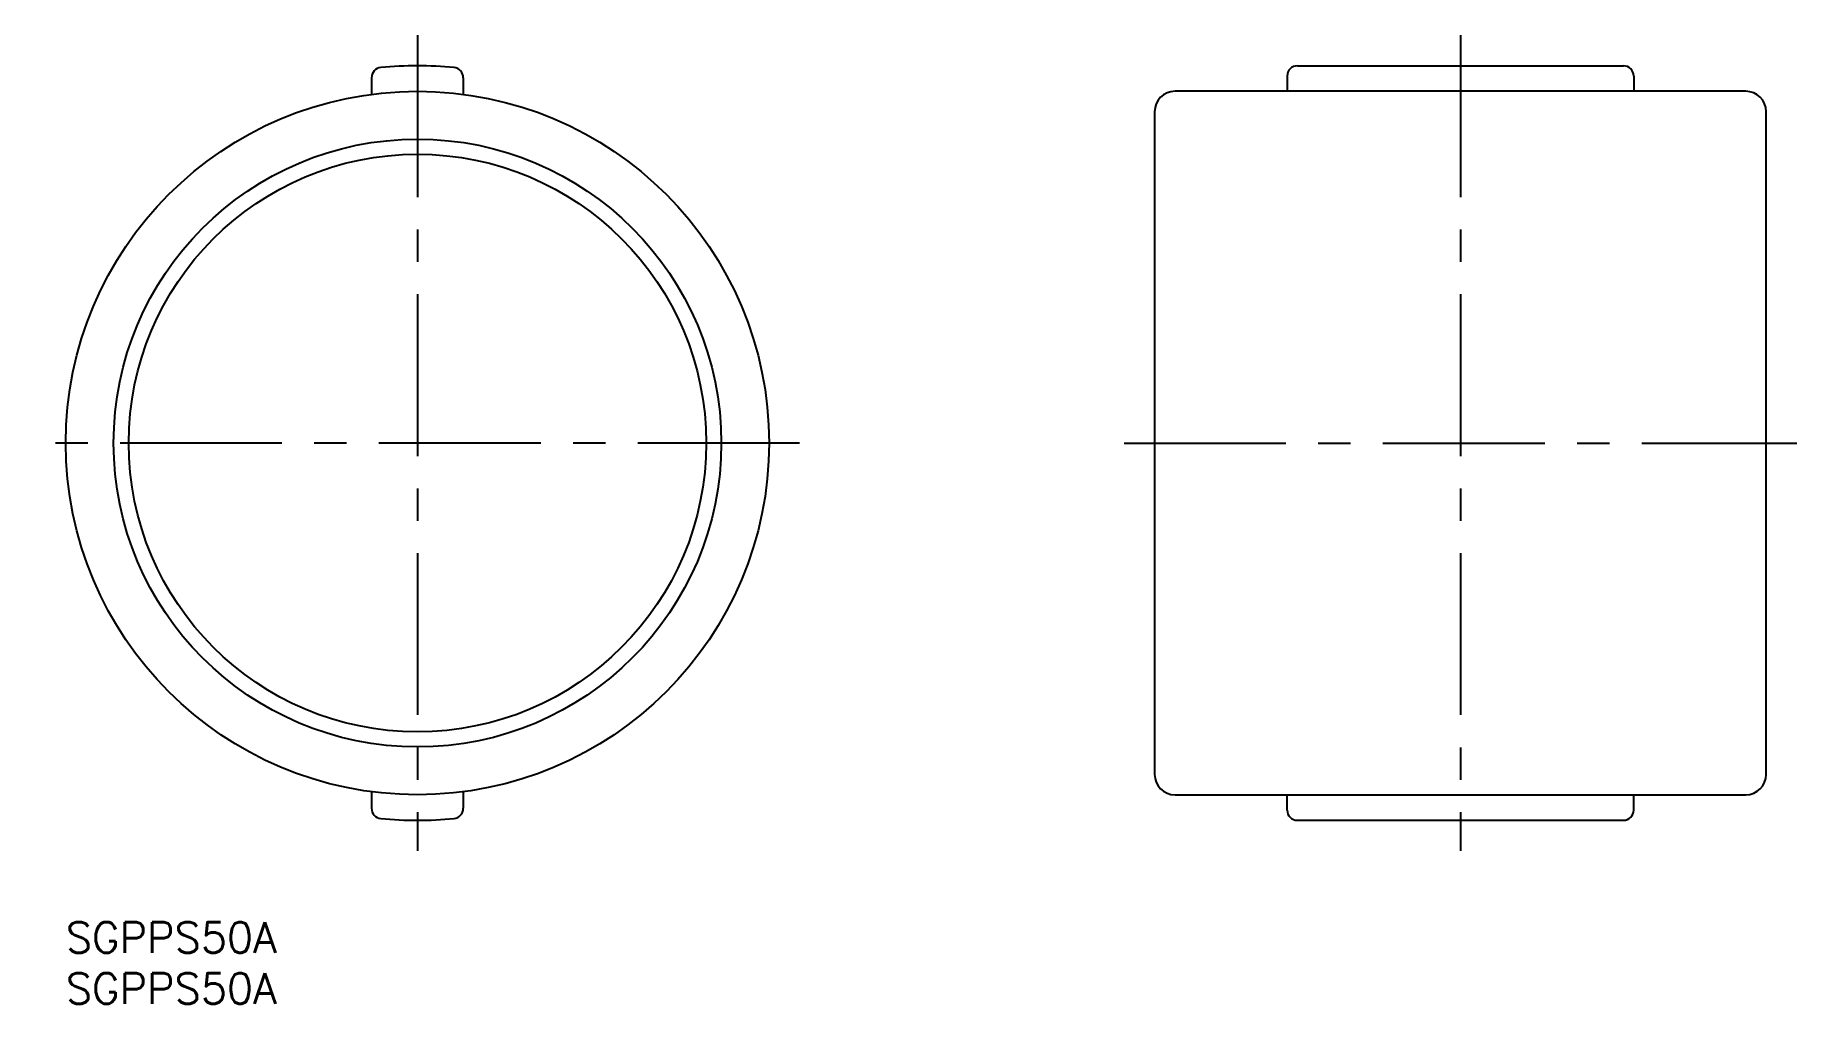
# Model space of a CAD drawing. Extents: x -3 to 170, y -8 to 87.
import ezdxf

# ---------------------------------------------------------------- set-up
doc = ezdxf.new("R2010")
doc.units = 0
doc.header["$LTSCALE"] = 0.5
doc.linetypes.add('CENTER', pattern=[50.8, 31.75, -6.35, 6.35, -6.35])
for name, color, linetype in [('MSM_CENTER', 1, 'CENTER'), ('MSM_CONTINUOUS', 7, 'CONTINUOUS'), ('MSM_NARROW', 5, 'CONTINUOUS'), ('MSM_PART_NUMBER', 7, 'CONTINUOUS')]:
    doc.layers.add(name, color=color, linetype=linetype)
doc.styles.get("Standard").update_dxf_attribs({"font": 'txt.shx', "height": 3, "bigfont": 'bigfont.shx'})

# ---------------------------------------------------------------- blocks, each defined once
blk = doc.blocks.new('*U5')
at = {"layer": 'MSM_PART_NUMBER'}
blk.add_text('SGPPS50A', height=3, dxfattribs=at).set_placement((0, -3))
blk = doc.blocks.new('*U6')
at = {"layer": 'MSM_PART_NUMBER'}
blk.add_text('SGPPS50A', height=3, dxfattribs=at).set_placement((0, -8))

msp = doc.modelspace()

# ---------------------------------------------------------------- linework, layer by layer
at = {"layer": 'MSM_CENTER'}
for p, q in [((34.5, 87), (34.5, 7)), ((136.83, 87), (136.83, 7)), ((72, 47), (-3, 47)), ((103.83, 47), (169.83, 47))]:
    msp.add_line(p, q, dxfattribs=at)
at = {"layer": 'MSM_CONTINUOUS'}
for p, q in [((119.83, 83), (119.83, 81.5)), ((120.83, 84), (152.83, 84)), ((153.83, 83), (153.83, 81.5)), ((30, 82.83), (30, 81.21)), ((39, 82.83), (39, 81.21)), ((164.83, 81.5), (108.83, 81.5)), ((106.83, 79.5), (106.83, 14.5)), ((166.83, 14.5), (166.83, 79.5)), ((30, 12.79), (30, 11.17)), ((39, 12.79), (39, 11.17)), ((108.83, 12.5), (164.83, 12.5)), ((119.83, 11), (119.83, 12.5)), ((153.83, 11), (153.83, 12.5)), ((120.83, 10), (152.83, 10))]:
    msp.add_line(p, q, dxfattribs=at)
for radius in [34.5, 28.33]:
    msp.add_circle((34.5, 47), radius, dxfattribs=at)
for centre, radius, start, end in [((31, 82.83), 1, 95.5026, 180), ((34.5, 46.5), 37.5, 84.4974, 95.5026), ((38, 82.83), 1, 0, 84.4974), ((120.83, 83), 1, 90, 180), ((152.83, 83), 1, 0, 90), ((108.83, 79.5), 2, 90, 180), ((164.83, 79.5), 2, 0, 90), ((108.83, 14.5), 2, 180, 270), ((164.83, 14.5), 2, 270, 0), ((31, 11.17), 1, 180, 264.4974), ((38, 11.17), 1, 275.5026, 0), ((120.83, 11), 1, 180, 270), ((152.83, 11), 1, 270, 0), ((34.5, 47.5), 37.5, 264.4974, 275.5026)]:
    msp.add_arc(centre, radius, start, end, dxfattribs=at)
at = {"layer": 'MSM_NARROW'}
msp.add_circle((34.5, 47), 29.81, dxfattribs=at)

# ---------------------------------------------------------------- block references
at = {"layer": 'MSM_CONTINUOUS'}
for name in ['*U5', '*U6']:
    msp.add_blockref(name, (0, 0), dxfattribs=at)

doc.saveas('drawing.dxf')
